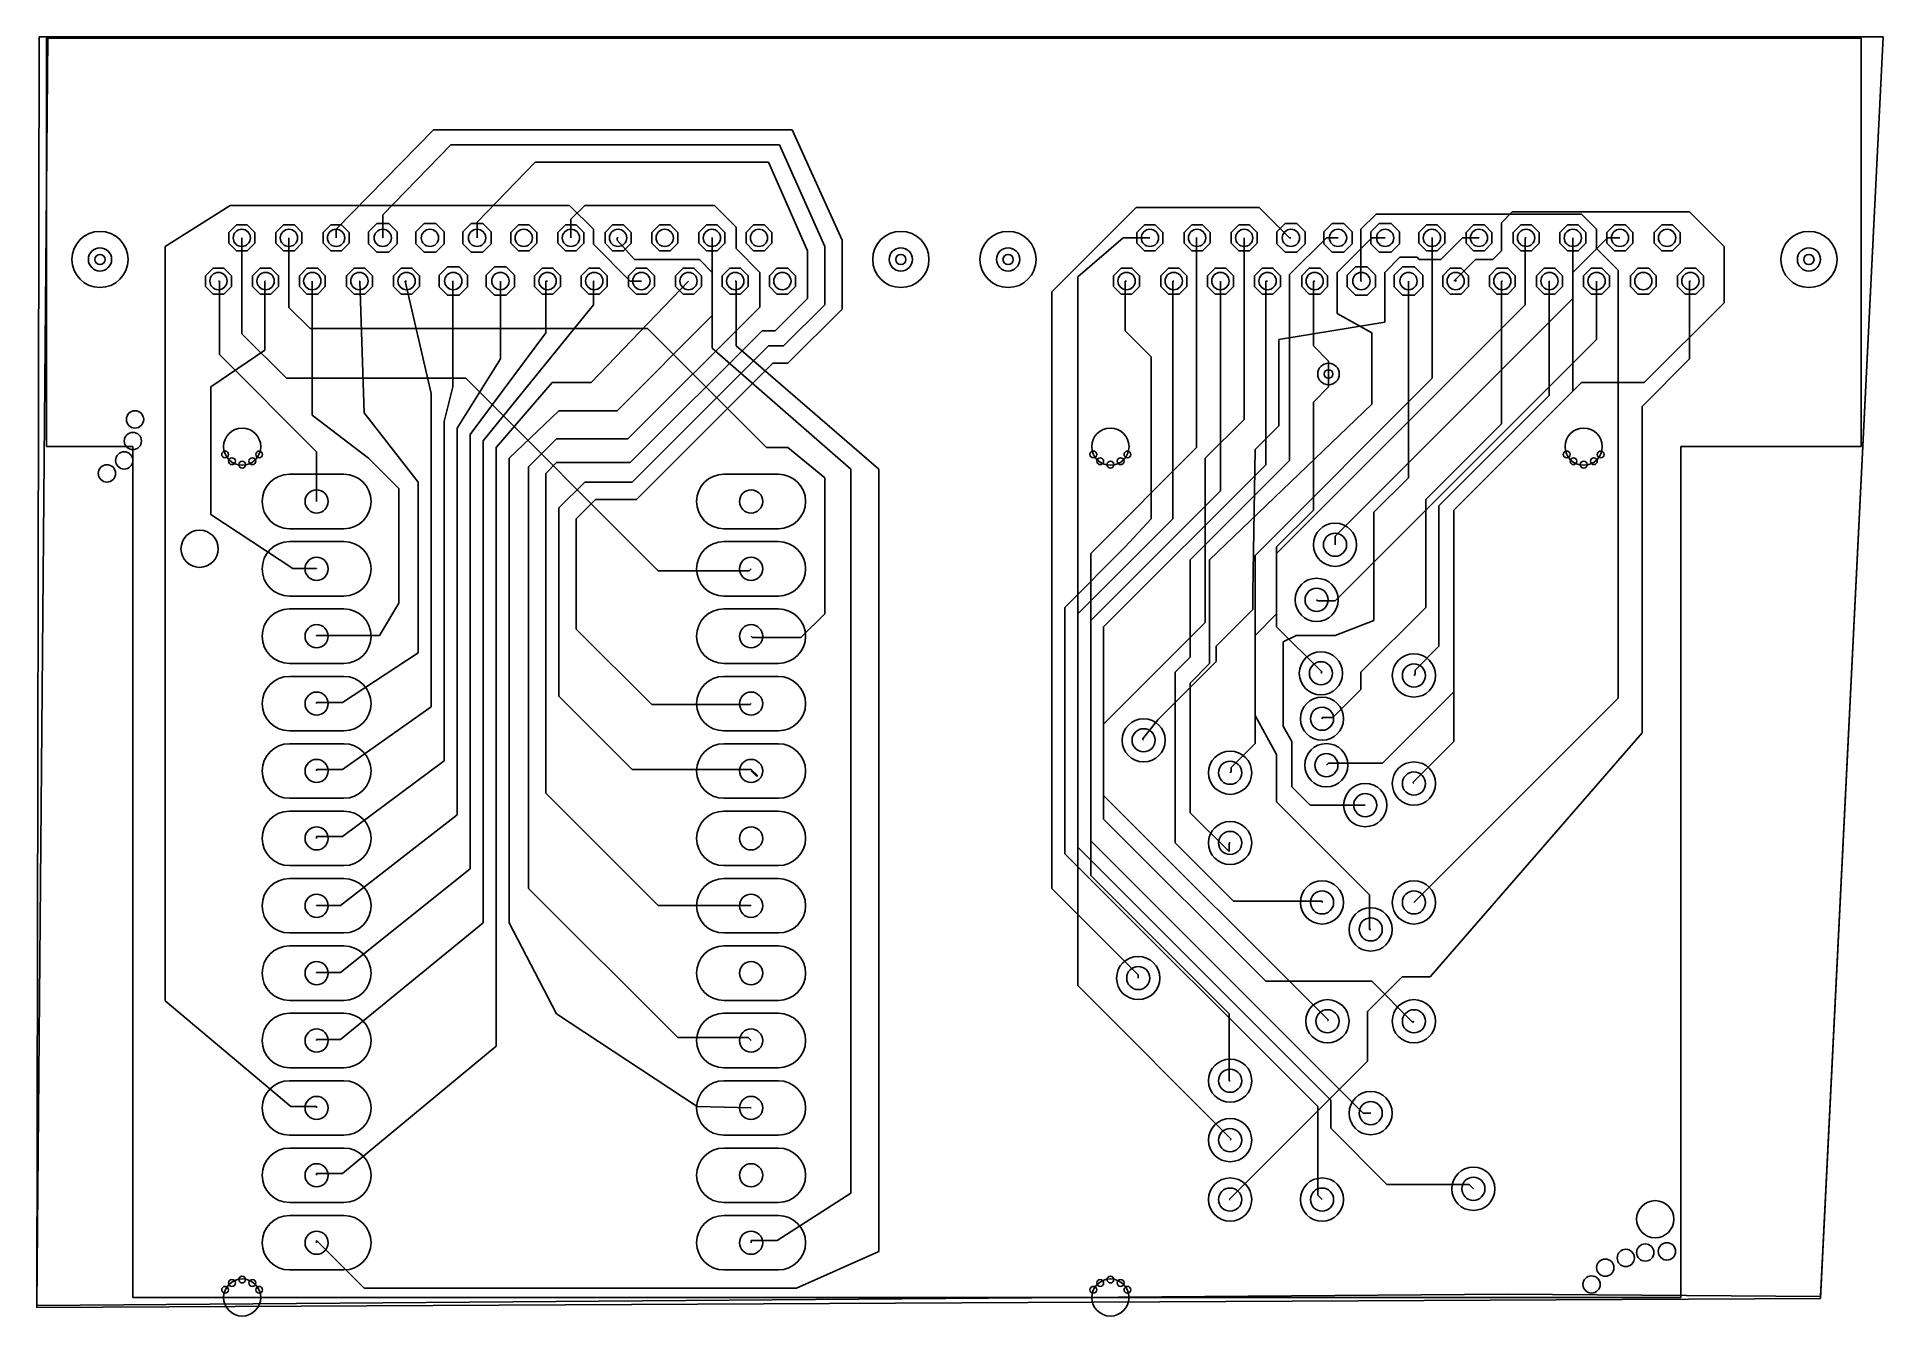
# Model space of a CAD drawing. Extents: x -1 to 108, y 1 to 77.
import ezdxf

# ---------------------------------------------------------------- set-up
doc = ezdxf.new("R2010")
doc.units = 0
for name, color, linetype in [('1', 22, 'CONTINUOUS'), ('16', 175, 'CONTINUOUS'), ('17', 82, 'CONTINUOUS'), ('18', 82, 'CONTINUOUS'), ('20', 7, 'CONTINUOUS'), ('44', 253, 'CONTINUOUS')]:
    doc.layers.add(name, color=color, linetype=linetype)

# ---------------------------------------------------------------- blocks, each defined once
blk = doc.blocks.new('ROUNDP')
blk.add_circle((0, 0), 0.5)
blk = doc.blocks.new('OCTAGONP')
blk.add_lwpolyline([(-0.5, -0.2071), (-0.5, 0.2071), (-0.2071, 0.5), (0.2071, 0.5), (0.5, 0.2071), (0.5, -0.2071), (0.2071, -0.5), (-0.2071, -0.5)], close=True)
blk = doc.blocks.new('LONGP100')
blk.add_lwpolyline([(-0.5, -0.5), (0.5, -0.5, 1), (0.5, 0.5), (-0.5, 0.5, 1)], format="xyb", close=True)
blk = doc.blocks.new('ROUNDV')
blk.add_circle((0, 0), 0.5)

msp = doc.modelspace()

# ---------------------------------------------------------------- linework, layer by layer
at = {"layer": '1'}
for p, q in [((-0.555, 1.905), (-0.428, 76.578)), ((-0.428, 76.578), (107.885, 76.578)), ((107.885, 76.578), (104.202, 2.445)), ((6.985, 64.262), (10.795, 66.675)), ((10.795, 66.675), (30.734, 66.675)), ((30.734, 66.675), (32.131, 65.278)), ((59.055, 61.595), (64.008, 66.548)), ((64.008, 66.548), (71.247, 66.548)), ((71.247, 66.548), (73.025, 64.77)), ((85.471, 65.659), (86.106, 66.294)), ((86.106, 66.294), (96.52, 66.294)), ((96.52, 66.294), (98.552, 64.262)), ((32.131, 65.278), (32.131, 64.389)), ((85.471, 64.008), (85.471, 65.659)), ((6.985, 19.939), (6.985, 64.262)), ((11.4808, 64.77), (11.4808, 59.1312)), ((14.2494, 64.77), (14.2494, 60.6806)), ((32.131, 64.389), (34.29, 62.23)), ((39.116, 64.77), (39.0906, 64.77)), ((39.116, 58.293), (39.116, 64.77)), ((73.025, 64.77), (73.1012, 64.77)), ((73.025, 62.611), (75.184, 64.77)), ((75.184, 64.77), (75.8698, 64.77)), ((75.819, 62.738), (77.851, 64.77)), ((77.851, 64.77), (78.6384, 64.77)), ((81.407, 64.77), (81.3816, 64.77)), ((81.407, 56.515), (81.407, 64.77)), ((84.963, 63.5), (85.471, 64.008)), ((86.868, 60.833), (86.868, 64.77)), ((86.868, 64.77), (86.9188, 64.77)), ((89.662, 62.738), (91.694, 64.77)), ((91.694, 64.77), (92.4306, 64.77)), ((98.552, 64.262), (98.552, 60.96)), ((82.7405, 62.2935), (83.947, 63.5)), ((83.947, 63.5), (84.963, 63.5)), ((10.16, 62.23), (10.1092, 62.23)), ((10.16, 57.912), (10.16, 62.23)), ((34.29, 62.23), (34.9504, 62.23)), ((40.513, 62.23), (40.4622, 62.23)), ((40.513, 58.42), (40.513, 62.23)), ((63.373, 59.309), (63.373, 62.23)), ((63.373, 62.23), (63.4492, 62.23)), ((66.167, 48.26), (66.167, 62.23)), ((66.167, 62.23), (66.2178, 62.23)), ((68.961, 49.911), (68.961, 62.23)), ((71.628, 51.435), (71.628, 62.23)), ((71.628, 62.23), (71.7296, 62.23)), ((73.025, 51.689), (73.025, 62.611)), ((74.422, 58.42), (74.422, 62.23)), ((74.422, 62.23), (74.4982, 62.23)), ((75.819, 60.325), (75.819, 62.738)), ((82.677, 62.23), (82.7405, 62.2935)), ((82.804, 62.23), (82.7405, 62.2935)), ((82.804, 62.23), (82.7786, 62.23)), ((89.662, 61.214), (89.662, 62.738)), ((91.059, 58.801), (91.059, 62.23)), ((59.055, 26.543), (59.055, 61.595)), ((72.263, 46.228), (86.868, 60.833)), ((75.692, 47.244), (89.662, 61.214)), ((98.552, 60.96), (93.853, 56.261)), ((14.2494, 60.6806), (15.494, 59.436)), ((77.851, 59.182), (75.819, 60.325)), ((11.4808, 59.1312), (14.097, 56.515)), ((15.494, 59.436), (35.306, 59.436)), ((35.306, 59.436), (42.291, 52.451)), ((64.897, 57.785), (63.373, 59.309)), ((75.692, 43.434), (91.059, 58.801)), ((77.851, 54.991), (77.851, 59.182)), ((15.875, 52.197), (10.16, 57.912)), ((47.244, 51.181), (39.116, 58.293)), ((48.895, 51.181), (40.513, 58.42)), ((64.897, 48.26), (64.897, 57.785)), ((75.311, 57.531), (74.422, 58.42)), ((75.311, 56.769), (75.311, 57.531)), ((14.097, 56.515), (24.638, 56.515)), ((24.638, 56.515), (35.941, 45.212)), ((70.993, 46.101), (81.407, 56.515)), ((90.17, 56.261), (82.677, 48.768)), ((93.853, 56.261), (90.17, 56.261)), ((68.326, 45.847), (77.851, 54.991)), ((15.875, 49.28), (15.875, 52.197)), ((42.291, 52.451), (43.561, 52.451)), ((43.561, 52.451), (45.72, 50.673)), ((47.244, 8.636), (47.244, 51.181)), ((48.895, 5.207), (48.895, 51.181)), ((62.103, 41.91), (71.628, 51.435)), ((67.183, 45.847), (73.025, 51.689)), ((45.72, 50.673), (45.72, 42.672)), ((61.341, 42.291), (68.961, 49.911)), ((60.579, 42.672), (66.167, 48.26)), ((63.373, 46.609), (64.897, 48.26)), ((82.677, 48.768), (82.677, 35.179)), ((75.692, 46.736), (75.692, 47.244)), ((59.817, 43.053), (63.373, 46.609)), ((67.183, 40.132), (67.183, 45.847)), ((68.326, 39.751), (68.326, 45.847)), ((70.993, 35.052), (70.993, 46.101)), ((72.263, 41.91), (72.263, 46.228)), ((35.941, 45.212), (41.287, 45.212)), ((41.287, 45.212), (41.395, 45.32)), ((74.676, 43.434), (74.6125, 43.4975)), ((74.676, 43.434), (75.692, 43.434)), ((45.72, 42.672), (44.323, 41.275)), ((59.817, 28.575), (59.817, 43.053)), ((60.579, 28.956), (60.579, 42.672)), ((41.48, 41.275), (41.395, 41.36)), ((44.323, 41.275), (41.48, 41.275)), ((61.341, 29.337), (61.341, 42.291)), ((62.103, 30.607), (62.103, 41.91)), ((74.93, 39.243), (72.263, 41.91)), ((66.294, 39.243), (67.183, 40.132)), ((66.294, 29.21), (66.294, 39.243)), ((67.183, 38.608), (68.326, 39.751)), ((74.93, 39.243), (74.8665, 39.1795)), ((67.183, 30.988), (67.183, 38.608)), ((69.596, 33.655), (70.993, 35.052)), ((80.264, 32.766), (82.677, 35.179)), ((69.596, 33.401), (69.596, 33.655)), ((69.596, 33.401), (69.5325, 33.3375)), ((80.264, 32.766), (80.3275, 32.7025)), ((71.628, 21.082), (62.103, 30.607)), ((69.469, 28.702), (67.183, 30.988)), ((77.343, 13.335), (61.341, 29.337)), ((74.676, 13.716), (59.817, 28.575)), ((75.438, 14.097), (60.579, 28.956)), ((69.723, 25.781), (66.294, 29.21)), ((69.469, 29.21), (69.469, 28.702)), ((69.469, 29.21), (69.5325, 29.21)), ((64.135, 21.463), (59.055, 26.543)), ((74.93, 25.781), (69.723, 25.781)), ((74.93, 25.781), (74.93, 25.7175)), ((64.135, 21.2725), (64.135, 21.463)), ((77.851, 21.082), (71.628, 21.082)), ((80.264, 18.669), (77.851, 21.082)), ((14.351, 13.716), (6.985, 19.939)), ((80.264, 18.669), (80.3275, 18.7325)), ((15.875, 13.716), (14.351, 13.716)), ((15.875, 13.716), (15.875, 13.64)), ((74.676, 8.509), (74.676, 13.716)), ((75.438, 12.446), (75.438, 14.097)), ((77.7875, 13.335), (77.343, 13.335)), ((78.74, 9.144), (75.438, 12.446)), ((83.566, 9.144), (78.74, 9.144)), ((83.82, 8.89), (83.566, 9.144)), ((42.926, 5.842), (47.244, 8.636)), ((74.93, 8.255), (74.676, 8.509)), ((15.875, 5.842), (18.669, 3.048)), ((15.875, 5.842), (15.875, 5.72)), ((41.402, 5.842), (41.395, 5.72)), ((41.402, 5.842), (42.926, 5.842)), ((44.069, 3.048), (48.895, 5.207)), ((104.202, 2.445), (-0.555, 1.905)), ((18.669, 3.048), (44.069, 3.048))]:
    msp.add_line(p, q, dxfattribs=at)
at = {"layer": '16'}
for p, q in [((-0.555, 2.032), (0.08, 76.578)), ((0.08, 76.578), (107.885, 76.578)), ((107.885, 76.578), (104.202, 2.557)), ((17.018, 65.278), (22.733, 71.12)), ((22.733, 71.12), (43.815, 71.12)), ((43.815, 71.12), (46.736, 64.643)), ((19.7612, 66.1162), (23.749, 70.231)), ((23.749, 70.231), (43.053, 70.231)), ((43.053, 70.231), (45.72, 64.262)), ((25.2984, 65.6844), (28.702, 69.215)), ((28.702, 69.215), (42.418, 69.215)), ((42.418, 69.215), (44.704, 64.008)), ((30.8102, 65.8622), (31.623, 66.675)), ((31.623, 66.675), (39.243, 66.675)), ((39.243, 66.675), (40.513, 65.405)), ((78.105, 66.167), (77.216, 65.278)), ((90.17, 66.167), (78.105, 66.167)), ((91.059, 65.278), (90.17, 66.167)), ((17.018, 64.77), (17.018, 65.278)), ((19.7612, 64.77), (19.7612, 66.1162)), ((25.2984, 64.77), (25.2984, 65.6844)), ((30.8102, 64.77), (30.8102, 65.8622)), ((40.513, 65.405), (40.513, 64.135)), ((77.216, 65.278), (77.216, 62.23)), ((91.059, 64.135), (91.059, 65.278)), ((33.528, 64.77), (33.5788, 64.77)), ((33.528, 64.77), (33.528, 64.643)), ((33.528, 64.643), (34.544, 63.5)), ((40.513, 64.135), (41.91, 62.738)), ((44.704, 64.008), (44.704, 61.214)), ((45.72, 64.262), (45.72, 60.833)), ((46.736, 64.643), (46.736, 60.579)), ((60.579, 62.484), (63.246, 64.77)), ((63.246, 64.77), (64.8208, 64.77)), ((67.564, 52.451), (67.564, 64.77)), ((67.564, 64.77), (67.5894, 64.77)), ((70.358, 54.102), (70.358, 64.77)), ((81.915, 63.5), (83.185, 64.77)), ((83.185, 64.77), (84.1502, 64.77)), ((89.662, 55.753), (89.662, 64.77)), ((92.329, 62.865), (91.059, 64.135)), ((34.544, 63.5), (38.354, 63.5)), ((38.354, 63.5), (39.116, 62.738)), ((78.613, 62.738), (79.502, 63.627)), ((79.502, 63.627), (80.518, 63.627)), ((80.518, 63.627), (80.645, 63.5)), ((80.645, 63.5), (81.915, 63.5)), ((12.827, 58.166), (12.827, 62.23)), ((12.827, 62.23), (12.8778, 62.23)), ((15.621, 54.356), (15.621, 62.23)), ((18.415, 62.23), (18.3896, 62.23)), ((18.669, 54.483), (18.415, 62.23)), ((22.606, 55.626), (21.082, 62.23)), ((21.082, 62.23), (21.1582, 62.23)), ((23.876, 56.007), (23.876, 62.23)), ((23.876, 62.23), (23.9014, 62.23)), ((26.67, 57.658), (26.67, 62.23)), ((29.337, 59.182), (29.337, 62.23)), ((29.337, 62.23), (29.4386, 62.23)), ((32.004, 56.261), (37.719, 62.23)), ((32.131, 60.833), (32.131, 62.23)), ((32.131, 62.23), (32.1818, 62.23)), ((39.116, 62.738), (39.116, 60.198)), ((41.91, 62.738), (41.91, 60.706)), ((60.579, 20.828), (60.579, 62.484)), ((77.216, 62.23), (77.2414, 62.23)), ((78.613, 59.817), (78.613, 62.738)), ((80.01, 50.673), (80.01, 62.23)), ((85.471, 53.848), (85.471, 62.23)), ((85.471, 62.23), (85.5218, 62.23)), ((88.265, 55.499), (88.265, 62.23)), ((88.265, 62.23), (88.2904, 62.23)), ((92.329, 37.719), (92.329, 62.865)), ((96.52, 57.658), (96.52, 62.23)), ((96.52, 62.23), (96.5708, 62.23)), ((25.654, 52.832), (32.131, 60.833)), ((44.704, 61.214), (42.799, 59.309)), ((45.72, 60.833), (43.307, 58.42)), ((39.116, 60.198), (33.528, 54.61)), ((41.91, 60.706), (34.163, 52.959)), ((46.736, 60.579), (43.561, 57.404)), ((72.39, 58.801), (78.613, 59.817)), ((24.892, 53.213), (29.337, 59.182)), ((42.037, 59.309), (34.29, 51.562)), ((42.799, 59.309), (42.037, 59.309)), ((72.39, 53.721), (72.39, 58.801)), ((9.652, 56.007), (12.827, 58.166)), ((24.13, 53.594), (26.67, 57.658)), ((42.418, 58.42), (34.417, 50.419)), ((43.307, 58.42), (42.418, 58.42)), ((93.726, 54.864), (96.52, 57.658)), ((42.672, 57.404), (34.671, 49.403)), ((43.561, 57.404), (42.672, 57.404)), ((75.311, 56.007), (75.311, 56.769)), ((9.652, 48.514), (9.652, 56.007)), ((22.606, 37.211), (22.606, 55.626)), ((23.368, 53.975), (23.876, 56.007)), ((26.416, 52.451), (29.718, 56.261)), ((29.718, 56.261), (32.004, 56.261)), ((74.422, 55.118), (75.311, 56.007)), ((81.788, 49.022), (88.265, 55.499)), ((82.677, 48.768), (89.662, 55.753)), ((18.923, 51.816), (15.621, 54.356)), ((21.844, 50.419), (18.669, 54.483)), ((27.178, 51.816), (30.099, 54.61)), ((30.099, 54.61), (33.528, 54.61)), ((74.422, 48.768), (74.422, 55.118)), ((93.726, 35.687), (93.726, 54.864)), ((23.368, 34.036), (23.368, 53.975)), ((24.13, 30.861), (24.13, 53.594)), ((24.892, 27.686), (24.892, 53.213)), ((68.072, 51.816), (70.358, 54.102)), ((70.993, 52.324), (72.39, 53.721)), ((81.026, 49.403), (85.471, 53.848)), ((25.654, 24.511), (25.654, 52.832)), ((26.416, 17.272), (26.416, 52.451)), ((29.972, 52.959), (28.321, 51.308)), ((34.163, 52.959), (29.972, 52.959)), ((61.341, 46.228), (67.564, 52.451)), ((70.866, 43.942), (70.993, 52.324)), ((20.701, 50.038), (18.923, 51.816)), ((27.178, 24.511), (27.178, 51.816)), ((28.321, 51.308), (28.321, 26.543)), ((29.972, 51.562), (29.337, 50.927)), ((34.29, 51.562), (29.972, 51.562)), ((68.072, 42.164), (68.072, 51.816)), ((20.701, 43.307), (20.701, 50.038)), ((21.844, 40.386), (21.844, 50.419)), ((29.337, 50.927), (29.337, 32.131)), ((31.623, 50.419), (30.099, 48.895)), ((34.417, 50.419), (31.623, 50.419)), ((77.978, 48.641), (80.01, 50.673)), ((30.099, 48.895), (30.099, 37.846)), ((32.258, 49.403), (31.115, 48.26)), ((34.671, 49.403), (32.258, 49.403)), ((81.026, 43.053), (81.026, 49.403)), ((81.788, 40.767), (81.788, 49.022)), ((14.478, 45.339), (9.652, 48.514)), ((31.115, 48.26), (31.115, 41.783)), ((72.263, 46.609), (74.422, 48.768)), ((77.978, 42.291), (77.978, 48.641)), ((82.677, 38.1), (82.677, 48.768)), ((61.341, 27.305), (61.341, 46.228)), ((72.263, 42.672), (72.263, 46.609)), ((15.875, 45.339), (14.478, 45.339)), ((15.875, 45.339), (15.875, 45.32)), ((70.866, 42.926), (70.866, 43.942)), ((19.558, 41.402), (20.701, 43.307)), ((68.707, 40.767), (70.866, 42.926)), ((70.993, 41.402), (72.263, 42.672)), ((77.216, 39.243), (81.026, 43.053)), ((15.875, 41.402), (19.558, 41.402)), ((15.875, 41.402), (15.875, 41.36)), ((31.115, 41.783), (35.56, 37.338)), ((62.103, 36.195), (68.072, 42.164)), ((70.993, 36.703), (70.993, 41.402)), ((73.406, 41.402), (72.644, 41.021)), ((75.692, 41.402), (73.406, 41.402)), ((77.978, 42.291), (75.692, 41.402)), ((17.399, 37.465), (21.844, 40.386)), ((68.707, 39.878), (68.707, 40.767)), ((72.644, 41.021), (72.644, 36.068)), ((80.391, 39.37), (81.788, 40.767)), ((65.278, 36.449), (68.707, 39.878)), ((77.216, 38.227), (77.216, 39.243)), ((80.391, 39.116), (80.3275, 39.0525)), ((80.391, 39.116), (80.391, 39.37)), ((75.565, 36.576), (77.216, 38.227)), ((78.486, 33.909), (82.677, 38.1)), ((15.875, 37.465), (17.399, 37.465)), ((15.875, 37.465), (15.875, 37.4)), ((17.399, 33.528), (22.606, 37.211)), ((30.099, 37.846), (34.417, 33.528)), ((35.56, 37.338), (41.333, 37.338)), ((41.333, 37.338), (41.395, 37.4)), ((80.3275, 25.7175), (92.329, 37.719)), ((62.103, 32.004), (62.103, 36.195)), ((64.389, 35.306), (65.278, 36.449)), ((72.263, 34.417), (70.993, 36.703)), ((72.644, 36.068), (73.152, 35.179)), ((74.93, 36.576), (75.565, 36.576)), ((74.93, 36.576), (74.93, 36.5125)), ((64.389, 35.306), (64.4525, 35.2425)), ((73.152, 35.179), (73.152, 32.512)), ((81.28, 21.336), (93.726, 35.687)), ((17.399, 29.591), (23.368, 34.036)), ((72.263, 31.623), (72.263, 34.417)), ((75.184, 33.782), (75.311, 33.909)), ((75.311, 33.909), (78.486, 33.909)), ((15.875, 33.528), (17.399, 33.528)), ((15.875, 33.528), (15.875, 33.44)), ((34.417, 33.528), (41.402, 33.528)), ((41.688, 33.147), (41.395, 33.44)), ((41.402, 33.528), (41.783, 33.147)), ((41.783, 33.147), (41.688, 33.147)), ((29.337, 32.131), (35.941, 25.527)), ((75.311, 18.796), (62.103, 32.004)), ((77.724, 26.162), (72.263, 31.623)), ((73.152, 32.512), (74.2315, 31.4325)), ((17.272, 25.527), (24.13, 30.861)), ((74.2315, 31.4325), (77.47, 31.4325)), ((15.875, 29.591), (17.399, 29.591)), ((15.875, 29.591), (15.875, 29.48)), ((17.272, 21.59), (24.892, 27.686)), ((69.469, 19.177), (61.341, 27.305)), ((28.321, 26.543), (37.084, 17.78)), ((77.724, 24.13), (77.724, 26.162)), ((15.875, 25.527), (17.272, 25.527)), ((15.875, 25.527), (15.875, 25.52)), ((35.941, 25.527), (41.388, 25.527)), ((41.388, 25.527), (41.395, 25.52)), ((17.272, 17.653), (25.654, 24.511)), ((29.972, 19.177), (27.178, 24.511)), ((77.724, 24.13), (77.7875, 24.13)), ((15.875, 21.59), (17.272, 21.59)), ((15.875, 21.59), (15.875, 21.56)), ((69.596, 11.811), (60.579, 20.828)), ((77.597, 19.304), (79.629, 21.336)), ((79.629, 21.336), (81.28, 21.336)), ((38.227, 13.716), (29.972, 19.177)), ((69.469, 15.24), (69.469, 19.177)), ((75.311, 18.796), (75.2475, 18.7325)), ((77.597, 16.383), (77.597, 19.304)), ((15.875, 17.653), (17.272, 17.653)), ((15.875, 17.653), (15.875, 17.6)), ((37.084, 17.78), (41.215, 17.78)), ((41.215, 17.78), (41.395, 17.6)), ((17.399, 9.779), (26.416, 17.272)), ((69.469, 8.255), (77.597, 16.383)), ((69.469, 15.24), (69.5325, 15.24)), ((38.227, 13.716), (41.395, 13.64)), ((69.596, 11.811), (69.5325, 11.7475)), ((15.875, 9.779), (17.399, 9.779)), ((15.875, 9.779), (15.875, 9.68)), ((69.469, 8.255), (69.5325, 8.255)), ((85.836, 2.699), (-0.555, 2.032)), ((104.202, 2.557), (85.836, 2.699))]:
    msp.add_line(p, q, dxfattribs=at)
at = {"layer": '20'}
for p, q in [((106.603, 76.5), (0, 76.5)), ((0, 76.5), (0, 52.5)), ((106.603, 52.5), (106.603, 76.5)), ((0, 52.5), (5.08, 52.5)), ((5.08, 52.5), (5.08, 2.5)), ((96, 2.5), (96, 52.5)), ((96, 52.5), (106.603, 52.5)), ((5.08, 2.5), (96, 2.5))]:
    msp.add_line(p, q, dxfattribs=at)
for centre, radius in [((3.1496, 63.5), 1.651), ((50.1904, 63.5), 1.651), ((56.4896, 63.5), 1.651), ((103.5304, 63.5), 1.651), ((5.207, 54.102), 0.508), ((5.08, 52.832), 0.508), ((11.5, 52.5), 1.0922), ((62.5, 52.5), 1.0922), ((90.3, 52.5), 1.0922), ((4.572, 51.689), 0.508), ((10.5, 52.044), 0.2), ((12.5, 52.044), 0.2), ((61.5, 52.044), 0.2), ((63.5, 52.044), 0.2), ((89.3, 52.044), 0.2), ((91.3, 52.044), 0.2), ((3.556, 50.927), 0.508), ((10.9, 51.644), 0.2), ((11.5, 51.444), 0.2), ((12.1, 51.644), 0.2), ((61.9, 51.644), 0.2), ((62.5, 51.444), 0.2), ((63.1, 51.644), 0.2), ((89.7, 51.644), 0.2), ((90.3, 51.444), 0.2), ((90.9, 51.644), 0.2), ((9, 46.5), 1.0922), ((94.5, 7.1), 1.0922), ((94.5, 7.1), 1.0922), ((93.9165, 5.1435), 0.508), ((93.9165, 5.1435), 0.508), ((95.1865, 5.207), 0.508), ((95.1865, 5.207), 0.508), ((91.567, 4.2545), 0.508), ((91.567, 4.2545), 0.508), ((92.7735, 4.826), 0.508), ((92.7735, 4.826), 0.508), ((11.5, 2.5), 1.0922), ((10.9, 3.356), 0.2), ((11.5, 3.556), 0.2), ((12.1, 3.356), 0.2), ((62.5, 2.5), 1.0922), ((61.9, 3.356), 0.2), ((62.5, 3.556), 0.2), ((63.1, 3.356), 0.2), ((90.7605, 3.2655), 0.508), ((10.5, 2.956), 0.2), ((12.5, 2.956), 0.2), ((61.5, 2.956), 0.2), ((63.5, 2.956), 0.2)]:
    msp.add_circle(centre, radius, dxfattribs=at)
at = {"layer": '44'}
for centre, radius in [((11.4808, 64.77), 0.508), ((14.2494, 64.77), 0.508), ((17.018, 64.77), 0.508), ((19.7612, 64.77), 0.508), ((22.5298, 64.77), 0.508), ((25.2984, 64.77), 0.508), ((28.0416, 64.77), 0.508), ((30.8102, 64.77), 0.508), ((33.5788, 64.77), 0.508), ((36.322, 64.77), 0.508), ((39.0906, 64.77), 0.508), ((41.8592, 64.77), 0.508), ((64.8208, 64.77), 0.508), ((67.5894, 64.77), 0.508), ((70.358, 64.77), 0.508), ((73.1012, 64.77), 0.508), ((75.8698, 64.77), 0.508), ((78.6384, 64.77), 0.508), ((81.3816, 64.77), 0.508), ((84.1502, 64.77), 0.508), ((86.9188, 64.77), 0.508), ((89.662, 64.77), 0.508), ((92.4306, 64.77), 0.508), ((95.1992, 64.77), 0.508), ((3.1496, 63.5), 0.3), ((50.1904, 63.5), 0.3), ((56.4896, 63.5), 0.3), ((103.5304, 63.5), 0.3), ((10.1092, 62.23), 0.508), ((12.8778, 62.23), 0.508), ((15.621, 62.23), 0.508), ((18.3896, 62.23), 0.508), ((21.1582, 62.23), 0.508), ((23.9014, 62.23), 0.508), ((26.67, 62.23), 0.508), ((29.4386, 62.23), 0.508), ((32.1818, 62.23), 0.508), ((34.9504, 62.23), 0.508), ((37.719, 62.23), 0.508), ((40.4622, 62.23), 0.508), ((43.2308, 62.23), 0.508), ((63.4492, 62.23), 0.508), ((66.2178, 62.23), 0.508), ((68.961, 62.23), 0.508), ((71.7296, 62.23), 0.508), ((74.4982, 62.23), 0.508), ((77.2414, 62.23), 0.508), ((80.01, 62.23), 0.508), ((82.7786, 62.23), 0.508), ((85.5218, 62.23), 0.508), ((88.2904, 62.23), 0.508), ((91.059, 62.23), 0.508), ((93.8022, 62.23), 0.508), ((96.5708, 62.23), 0.508), ((75.311, 56.769), 0.254), ((15.875, 49.28), 0.68), ((41.395, 49.28), 0.68), ((75.692, 46.736), 0.68), ((15.875, 45.32), 0.68), ((41.395, 45.32), 0.68), ((74.6125, 43.4975), 0.68), ((15.875, 41.36), 0.68), ((41.395, 41.36), 0.68), ((74.8665, 39.1795), 0.68), ((80.3275, 39.0525), 0.68), ((15.875, 37.4), 0.68), ((41.395, 37.4), 0.68), ((74.93, 36.5125), 0.68), ((64.4525, 35.2425), 0.68), ((15.875, 33.44), 0.68), ((41.395, 33.44), 0.68), ((69.5325, 33.3375), 0.68), ((75.184, 33.782), 0.68), ((80.3275, 32.7025), 0.68), ((77.47, 31.4325), 0.68), ((15.875, 29.48), 0.68), ((41.395, 29.48), 0.68), ((69.5325, 29.21), 0.68), ((15.875, 25.52), 0.68), ((41.395, 25.52), 0.68), ((74.93, 25.7175), 0.68), ((80.3275, 25.7175), 0.68), ((77.7875, 24.13), 0.68), ((15.875, 21.56), 0.68), ((41.395, 21.56), 0.68), ((64.135, 21.2725), 0.68), ((75.2475, 18.7325), 0.68), ((80.3275, 18.7325), 0.68), ((15.875, 17.6), 0.68), ((41.395, 17.6), 0.68), ((69.5325, 15.24), 0.68), ((15.875, 13.64), 0.68), ((41.395, 13.64), 0.68), ((77.7875, 13.335), 0.68), ((69.5325, 11.7475), 0.68), ((15.875, 9.68), 0.68), ((41.395, 9.68), 0.68), ((69.5325, 8.255), 0.68), ((74.93, 8.255), 0.68), ((83.82, 8.89), 0.68), ((15.875, 5.72), 0.68), ((41.395, 5.72), 0.68)]:
    msp.add_circle(centre, radius, dxfattribs=at)

# ---------------------------------------------------------------- block references
at = {"layer": '17'}
for p, xscale, yscale in [((11.4808, 64.77), 1.524, 1.524), ((11.4808, 64.77), 1.524, 1.524), ((14.2494, 64.77), 1.524, 1.524), ((14.2494, 64.77), 1.524, 1.524), ((17.018, 64.77), 1.524, 1.524), ((17.018, 64.77), 1.524, 1.524), ((19.7612, 64.77), 1.67, 1.67), ((19.7612, 64.77), 1.67, 1.67), ((22.5298, 64.77), 1.67, 1.67), ((22.5298, 64.77), 1.67, 1.67), ((25.2984, 64.77), 1.67, 1.67), ((25.2984, 64.77), 1.67, 1.67), ((28.0416, 64.77), 1.524, 1.524), ((28.0416, 64.77), 1.524, 1.524), ((30.8102, 64.77), 1.524, 1.524), ((30.8102, 64.77), 1.524, 1.524), ((33.5788, 64.77), 1.524, 1.524), ((33.5788, 64.77), 1.524, 1.524), ((36.322, 64.77), 1.524, 1.524), ((36.322, 64.77), 1.524, 1.524), ((39.0906, 64.77), 1.524, 1.524), ((39.0906, 64.77), 1.524, 1.524), ((41.8592, 64.77), 1.524, 1.524), ((41.8592, 64.77), 1.524, 1.524), ((64.8208, 64.77), 1.524, 1.524), ((64.8208, 64.77), 1.524, 1.524), ((67.5894, 64.77), 1.524, 1.524), ((67.5894, 64.77), 1.524, 1.524), ((70.358, 64.77), 1.524, 1.524), ((70.358, 64.77), 1.524, 1.524), ((73.1012, 64.77), 1.67, 1.67), ((73.1012, 64.77), 1.67, 1.67), ((75.8698, 64.77), 1.67, 1.67), ((75.8698, 64.77), 1.67, 1.67), ((78.6384, 64.77), 1.67, 1.67), ((78.6384, 64.77), 1.67, 1.67), ((81.3816, 64.77), 1.524, 1.524), ((81.3816, 64.77), 1.524, 1.524), ((84.1502, 64.77), 1.524, 1.524), ((84.1502, 64.77), 1.524, 1.524), ((86.9188, 64.77), 1.524, 1.524), ((86.9188, 64.77), 1.524, 1.524), ((89.662, 64.77), 1.524, 1.524), ((89.662, 64.77), 1.524, 1.524), ((92.4306, 64.77), 1.524, 1.524), ((92.4306, 64.77), 1.524, 1.524), ((95.1992, 64.77), 1.524, 1.524), ((95.1992, 64.77), 1.524, 1.524), ((10.1092, 62.23), 1.524, 1.524), ((10.1092, 62.23), 1.524, 1.524), ((12.8778, 62.23), 1.524, 1.524), ((12.8778, 62.23), 1.524, 1.524), ((15.621, 62.23), 1.524, 1.524), ((15.621, 62.23), 1.524, 1.524), ((18.3896, 62.23), 1.524, 1.524), ((18.3896, 62.23), 1.524, 1.524), ((21.1582, 62.23), 1.524, 1.524), ((21.1582, 62.23), 1.524, 1.524), ((23.9014, 62.23), 1.67, 1.67), ((23.9014, 62.23), 1.67, 1.67), ((26.67, 62.23), 1.67, 1.67), ((26.67, 62.23), 1.67, 1.67), ((29.4386, 62.23), 1.524, 1.524), ((29.4386, 62.23), 1.524, 1.524), ((32.1818, 62.23), 1.524, 1.524), ((32.1818, 62.23), 1.524, 1.524), ((34.9504, 62.23), 1.524, 1.524), ((34.9504, 62.23), 1.524, 1.524), ((37.719, 62.23), 1.524, 1.524), ((37.719, 62.23), 1.524, 1.524), ((40.4622, 62.23), 1.524, 1.524), ((40.4622, 62.23), 1.524, 1.524), ((43.2308, 62.23), 1.524, 1.524), ((43.2308, 62.23), 1.524, 1.524), ((63.4492, 62.23), 1.524, 1.524), ((63.4492, 62.23), 1.524, 1.524), ((66.2178, 62.23), 1.524, 1.524), ((66.2178, 62.23), 1.524, 1.524), ((68.961, 62.23), 1.524, 1.524), ((68.961, 62.23), 1.524, 1.524), ((71.7296, 62.23), 1.524, 1.524), ((71.7296, 62.23), 1.524, 1.524), ((74.4982, 62.23), 1.524, 1.524), ((74.4982, 62.23), 1.524, 1.524), ((77.2414, 62.23), 1.67, 1.67), ((77.2414, 62.23), 1.67, 1.67), ((80.01, 62.23), 1.67, 1.67), ((80.01, 62.23), 1.67, 1.67), ((82.7786, 62.23), 1.524, 1.524), ((82.7786, 62.23), 1.524, 1.524), ((85.5218, 62.23), 1.524, 1.524), ((85.5218, 62.23), 1.524, 1.524), ((88.2904, 62.23), 1.524, 1.524), ((88.2904, 62.23), 1.524, 1.524), ((91.059, 62.23), 1.524, 1.524), ((91.059, 62.23), 1.524, 1.524), ((93.8022, 62.23), 1.524, 1.524), ((93.8022, 62.23), 1.524, 1.524), ((96.5708, 62.23), 1.524, 1.524), ((96.5708, 62.23), 1.524, 1.524)]:
    msp.add_blockref('OCTAGONP', p, dxfattribs=dict(at, xscale=xscale, yscale=yscale))
at = {"layer": '17', "rotation": 180}
for name, p, xscale, yscale in [('LONGP100', (15.875, 49.28), 3.2, 3.2), ('LONGP100', (15.875, 49.28), 3.2, 3.2), ('LONGP100', (41.395, 49.28), 3.2, 3.2), ('LONGP100', (41.395, 49.28), 3.2, 3.2), ('ROUNDP', (75.692, 46.736), 2.54, 2.54), ('ROUNDP', (75.692, 46.736), 2.54, 2.54), ('LONGP100', (15.875, 45.32), 3.2, 3.2), ('LONGP100', (15.875, 45.32), 3.2, 3.2), ('LONGP100', (41.395, 45.32), 3.2, 3.2), ('LONGP100', (41.395, 45.32), 3.2, 3.2), ('ROUNDP', (74.6125, 43.4975), 2.54, 2.54), ('ROUNDP', (74.6125, 43.4975), 2.54, 2.54), ('LONGP100', (15.875, 41.36), 3.2, 3.2), ('LONGP100', (15.875, 41.36), 3.2, 3.2), ('LONGP100', (41.395, 41.36), 3.2, 3.2), ('LONGP100', (41.395, 41.36), 3.2, 3.2), ('ROUNDP', (74.8665, 39.1795), 2.54, 2.54), ('ROUNDP', (74.8665, 39.1795), 2.54, 2.54), ('ROUNDP', (80.3275, 39.0525), 2.54, 2.54), ('ROUNDP', (80.3275, 39.0525), 2.54, 2.54), ('LONGP100', (15.875, 37.4), 3.2, 3.2), ('LONGP100', (15.875, 37.4), 3.2, 3.2), ('LONGP100', (41.395, 37.4), 3.2, 3.2), ('LONGP100', (41.395, 37.4), 3.2, 3.2), ('ROUNDP', (74.93, 36.5125), 2.54, 2.54), ('ROUNDP', (74.93, 36.5125), 2.54, 2.54), ('ROUNDP', (64.4525, 35.2425), 2.54, 2.54), ('ROUNDP', (64.4525, 35.2425), 2.54, 2.54), ('LONGP100', (15.875, 33.44), 3.2, 3.2), ('LONGP100', (15.875, 33.44), 3.2, 3.2), ('LONGP100', (41.395, 33.44), 3.2, 3.2), ('LONGP100', (41.395, 33.44), 3.2, 3.2), ('ROUNDP', (75.184, 33.782), 2.54, 2.54), ('ROUNDP', (75.184, 33.782), 2.54, 2.54), ('ROUNDP', (69.5325, 33.3375), 2.54, 2.54), ('ROUNDP', (69.5325, 33.3375), 2.54, 2.54), ('ROUNDP', (80.3275, 32.7025), 2.54, 2.54), ('ROUNDP', (80.3275, 32.7025), 2.54, 2.54), ('ROUNDP', (77.47, 31.4325), 2.54, 2.54), ('ROUNDP', (77.47, 31.4325), 2.54, 2.54), ('LONGP100', (15.875, 29.48), 3.2, 3.2), ('LONGP100', (15.875, 29.48), 3.2, 3.2), ('LONGP100', (41.395, 29.48), 3.2, 3.2), ('LONGP100', (41.395, 29.48), 3.2, 3.2), ('ROUNDP', (69.5325, 29.21), 2.54, 2.54), ('ROUNDP', (69.5325, 29.21), 2.54, 2.54), ('LONGP100', (15.875, 25.52), 3.2, 3.2), ('LONGP100', (15.875, 25.52), 3.2, 3.2), ('LONGP100', (41.395, 25.52), 3.2, 3.2), ('LONGP100', (41.395, 25.52), 3.2, 3.2), ('ROUNDP', (74.93, 25.7175), 2.54, 2.54), ('ROUNDP', (74.93, 25.7175), 2.54, 2.54), ('ROUNDP', (80.3275, 25.7175), 2.54, 2.54), ('ROUNDP', (80.3275, 25.7175), 2.54, 2.54), ('ROUNDP', (77.7875, 24.13), 2.54, 2.54), ('ROUNDP', (77.7875, 24.13), 2.54, 2.54), ('LONGP100', (15.875, 21.56), 3.2, 3.2), ('LONGP100', (15.875, 21.56), 3.2, 3.2), ('LONGP100', (41.395, 21.56), 3.2, 3.2), ('LONGP100', (41.395, 21.56), 3.2, 3.2), ('ROUNDP', (64.135, 21.2725), 2.54, 2.54), ('ROUNDP', (64.135, 21.2725), 2.54, 2.54), ('ROUNDP', (75.2475, 18.7325), 2.54, 2.54), ('ROUNDP', (75.2475, 18.7325), 2.54, 2.54), ('ROUNDP', (80.3275, 18.7325), 2.54, 2.54), ('ROUNDP', (80.3275, 18.7325), 2.54, 2.54), ('LONGP100', (15.875, 17.6), 3.2, 3.2), ('LONGP100', (15.875, 17.6), 3.2, 3.2), ('LONGP100', (41.395, 17.6), 3.2, 3.2), ('LONGP100', (41.395, 17.6), 3.2, 3.2), ('ROUNDP', (69.5325, 15.24), 2.54, 2.54), ('ROUNDP', (69.5325, 15.24), 2.54, 2.54), ('LONGP100', (15.875, 13.64), 3.2, 3.2), ('LONGP100', (15.875, 13.64), 3.2, 3.2), ('LONGP100', (41.395, 13.64), 3.2, 3.2), ('LONGP100', (41.395, 13.64), 3.2, 3.2), ('ROUNDP', (77.7875, 13.335), 2.54, 2.54), ('ROUNDP', (77.7875, 13.335), 2.54, 2.54), ('ROUNDP', (69.5325, 11.7475), 2.54, 2.54), ('ROUNDP', (69.5325, 11.7475), 2.54, 2.54), ('LONGP100', (15.875, 9.68), 3.2, 3.2), ('LONGP100', (15.875, 9.68), 3.2, 3.2), ('LONGP100', (41.395, 9.68), 3.2, 3.2), ('LONGP100', (41.395, 9.68), 3.2, 3.2), ('ROUNDP', (83.82, 8.89), 2.54, 2.54), ('ROUNDP', (83.82, 8.89), 2.54, 2.54), ('ROUNDP', (69.5325, 8.255), 2.54, 2.54), ('ROUNDP', (69.5325, 8.255), 2.54, 2.54), ('ROUNDP', (74.93, 8.255), 2.54, 2.54), ('ROUNDP', (74.93, 8.255), 2.54, 2.54), ('LONGP100', (15.875, 5.72), 3.2, 3.2), ('LONGP100', (15.875, 5.72), 3.2, 3.2), ('LONGP100', (41.395, 5.72), 3.2, 3.2), ('LONGP100', (41.395, 5.72), 3.2, 3.2)]:
    msp.add_blockref(name, p, dxfattribs=dict(at, xscale=xscale, yscale=yscale))
at = {"layer": '18'}
for p, xscale, yscale in [((3.1496, 63.5), 1.362, 1.362), ((3.1496, 63.5), 1.362, 1.362), ((50.1904, 63.5), 1.362, 1.362), ((50.1904, 63.5), 1.362, 1.362), ((56.4896, 63.5), 1.362, 1.362), ((56.4896, 63.5), 1.362, 1.362), ((103.5304, 63.5), 1.362, 1.362), ((103.5304, 63.5), 1.362, 1.362), ((75.311, 56.769), 1.27, 1.27), ((75.311, 56.769), 1.27, 1.27)]:
    msp.add_blockref('ROUNDV', p, dxfattribs=dict(at, xscale=xscale, yscale=yscale))

doc.saveas('drawing.dxf')
